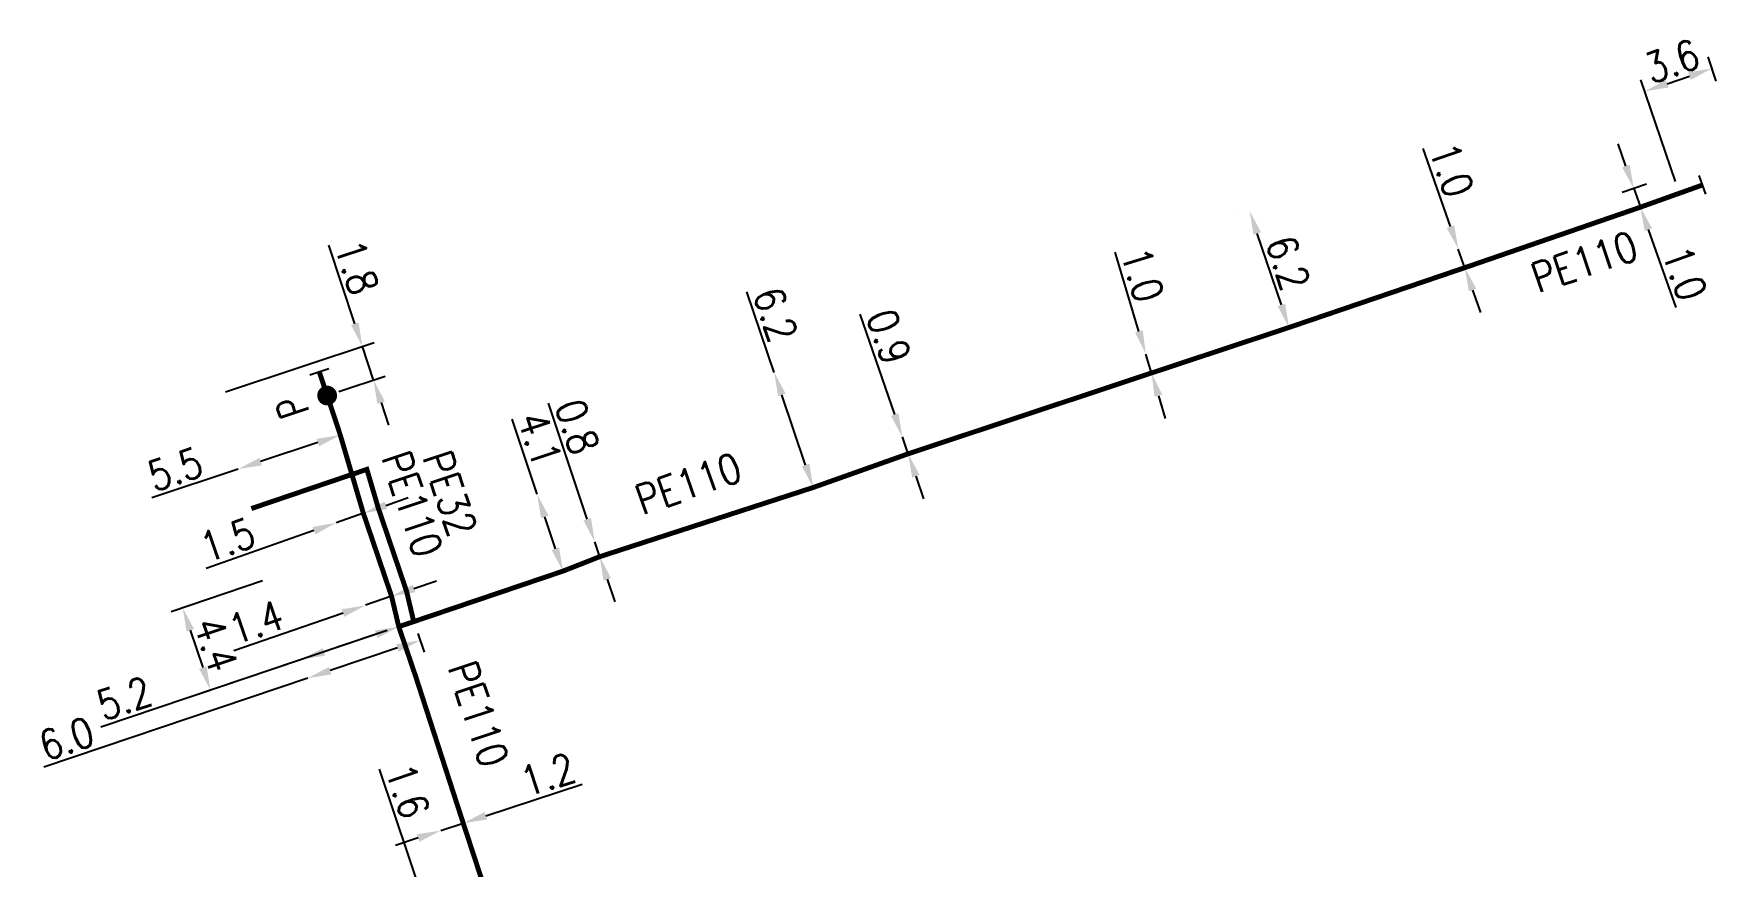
# Model space of a CAD drawing. Header units: millimetres. Extents: x 100882 to 102000, y 121995 to 123000.
# Drawn here: x 101587 to 101672.4, y 122140.4 to 122182.6 of the extents above; entities that cross this region are included whole.
import ezdxf
from ezdxf.enums import TextEntityAlignment as Align

# ---------------------------------------------------------------- set-up
doc = ezdxf.new("R2010")
doc.units = ezdxf.units.MM
doc.header["$PDMODE"] = 34
doc.linetypes.add('L_25_PE', pattern=[2000, 1000, 1000])
doc.layers.get('0').update_dxf_attribs({"linetype": 'CONTINUOUS'})
doc.layers.get('DEFPOINTS').update_dxf_attribs({"linetype": 'CONTINUOUS'})
for name, color, linetype in [('L_150', 1, 'CONTINUOUS'), ('L_300', 7, 'CONTINUOUS'), ('L_340', 7, 'CONTINUOUS')]:
    doc.layers.add(name, color=color, linetype=linetype)
doc.styles.add('G_ROMANS', font='ROMANS.SHX', dxfattribs={"width": 0.75})
doc.styles.get("Standard").update_dxf_attribs({"font": 'romans.shx', "width": 0.85})
doc.dimstyles.get("Standard").update_dxf_attribs({"dimtxt": 1.5, "dimasz": 1.2, "dimexe": 0.625, "dimexo": 0.625, "dimgap": 0.25, "dimtad": 1, "dimdec": 1, "dimzin": 0, "dimdsep": 46, "dimtxsty": 'Standard', "dimcen": -0.5, "dimadec": 0, "dimazin": 0, "dimtfac": 1, "dimtdec": 1, "dimtmove": 0, "dimatfit": 3, "dimfxl": 0, "dimtolj": 1, "dimtzin": 0, "dimarcsym": 0})

# ---------------------------------------------------------------- blocks, each defined once
blk = doc.blocks.new('*D119')
at = {"layer": 'DEFPOINTS', "color": 0, "linetype": 'Continuous', "transparency": 16777216}
for p in [(101602.517, 122162.258), (101597.345, 122160.539), (101597.345, 122160.539)]:
    blk.add_point(p, dxfattribs=at)
at = {"layer": 'L_150', "color": 0, "linetype": 'Continuous', "lineweight": -2, "transparency": 16777216}
for p, q in [((101601.378, 122161.88), (101598.484, 122160.917)), ((101597.345, 122160.539), (101592.97, 122159.084))]:
    blk.add_line(p, q, dxfattribs=at)
at = {"layer": 'L_150', "color": 0, "linetype": 'Continuous', "transparency": 16777216}
for points in [[(101601.315, 122162.069), (101601.441, 122161.69), (101602.517, 122162.258)], [(101598.421, 122161.107), (101598.547, 122160.727), (101597.345, 122160.539)]]:
    blk.add_solid(points, dxfattribs=at)
at = {"layer": 'L_150', "color": 0, "linetype": 'Continuous', "transparency": 16777216, "insert": (101594.159, 122160.533), "char_height": 1.5, "attachment_point": 5, "rotation": 18.39049}
blk.add_mtext('\\A1;5.5', dxfattribs=at)
blk = doc.blocks.new('*D120')
at = {"layer": 'DEFPOINTS', "color": 0, "linetype": 'Continuous', "transparency": 16777216}
for p in [(101603.683, 122158.302), (101602.315, 122157.822), (101602.315, 122157.822)]:
    blk.add_point(p, dxfattribs=at)
at = {"layer": 'L_150', "color": 0, "linetype": 'Continuous', "lineweight": -2, "transparency": 16777216}
for p, q in [((101604.815, 122158.7), (101605.948, 122159.098)), ((101603.683, 122158.302), (101602.315, 122157.822)), ((101601.183, 122157.424), (101595.73, 122155.507))]:
    blk.add_line(p, q, dxfattribs=at)
at = {"layer": 'L_150', "color": 0, "linetype": 'Continuous', "transparency": 16777216}
for points in [[(101604.749, 122158.889), (101604.882, 122158.512), (101603.683, 122158.302)], [(101601.117, 122157.612), (101601.25, 122157.235), (101602.315, 122157.822)]]:
    blk.add_solid(points, dxfattribs=at)
at = {"layer": 'L_150', "color": 0, "linetype": 'Continuous', "transparency": 16777216, "insert": (101596.809, 122156.946), "char_height": 1.5, "attachment_point": 5, "rotation": 19.3669}
blk.add_mtext('\\A1;1.5', dxfattribs=at)
blk = doc.blocks.new('*D121')
at = {"layer": 'DEFPOINTS', "color": 0, "linetype": 'Continuous', "transparency": 16777216}
for p in [(101605.111, 122154.103), (101603.788, 122153.645), (101603.788, 122153.645)]:
    blk.add_point(p, dxfattribs=at)
at = {"layer": 'L_150', "color": 0, "linetype": 'Continuous', "lineweight": -2, "transparency": 16777216}
for p, q in [((101606.245, 122154.495), (101607.379, 122154.888)), ((101605.111, 122154.103), (101603.788, 122153.645)), ((101602.654, 122153.253), (101597.132, 122151.341))]:
    blk.add_line(p, q, dxfattribs=at)
at = {"layer": 'L_150', "color": 0, "linetype": 'Continuous', "transparency": 16777216}
for points in [[(101606.18, 122154.684), (101606.311, 122154.306), (101605.111, 122154.103)], [(101602.589, 122153.442), (101602.72, 122153.064), (101603.788, 122153.645)]]:
    blk.add_solid(points, dxfattribs=at)
at = {"layer": 'L_150', "color": 0, "linetype": 'Continuous', "transparency": 16777216, "insert": (101598.246, 122152.785), "char_height": 1.5, "attachment_point": 5, "rotation": 19.0905}
blk.add_mtext('\\A1;1.4', dxfattribs=at)
blk = doc.blocks.new('*D122')
at = {"layer": 'DEFPOINTS', "color": 0, "linetype": 'Continuous', "transparency": 16777216}
for p in [(101603.632, 122166.748), (101596.112, 122164.247), (101601.851, 122164.259)]:
    blk.add_point(p, dxfattribs=at)
at = {"layer": 'L_300', "color": 0, "linetype": 'Continuous', "lineweight": -2, "transparency": 16777216}
for p, q in [((101603.254, 122167.886), (101601.932, 122171.862)), ((101596.705, 122164.445), (101604.225, 122166.945)), ((101604.2, 122165.04), (101603.632, 122166.748)), ((101602.444, 122164.456), (101604.793, 122165.237)), ((101604.579, 122163.901), (101604.957, 122162.762))]:
    blk.add_line(p, q, dxfattribs=at)
at = {"layer": 'L_300', "color": 0, "linetype": 'Continuous', "transparency": 16777216}
for points in [[(101603.443, 122167.95), (101603.064, 122167.823), (101603.632, 122166.748)], [(101604.768, 122163.964), (101604.389, 122163.838), (101604.2, 122165.04)]]:
    blk.add_solid(points, dxfattribs=at)
at = {"layer": 'L_300', "color": 0, "linetype": 'Continuous', "transparency": 16777216, "insert": (101603.352, 122170.759), "char_height": 1.5, "attachment_point": 5, "rotation": 288.39049}
blk.add_mtext('\\A1;1.8', dxfattribs=at)
blk = doc.blocks.new('L_340_07')
at = {"color": 0, "linetype": 'Continuous', "const_width": 0.25, "flags": 128}
blk.add_lwpolyline([(0, 0), (1.25, 0)], dxfattribs=at)
at = {"color": 0, "linetype": 'Continuous', "flags": 128}
blk.add_lwpolyline([(1.25, -0.5), (1.25, 0.5)], dxfattribs=at)
at = {"color": 0, "linetype": 'Continuous', "style": 'G_ROMANS', "width": 0.75, "flags": 3}
for tag, p in [('DEF_LEG', (0.723, -3.465)), ('DEF_COUP', (0.723, -5.965)), ('DEF_TYPE', (0.723, -8.465))]:
    blk.add_attdef(tag, text='', height=1.2, dxfattribs=at).set_placement(p, align=Align.MIDDLE)
blk = doc.blocks.new('L_300_12')
at = {"color": 0, "linetype": 'Continuous', "const_width": 0.497, "flags": 128}
blk.add_lwpolyline([(-0.252, 0, 1), (0.252, 0, 1)], format="xyb", close=True, dxfattribs=at)
at = {"color": 0, "linetype": 'Continuous', "style": 'G_ROMANS', "width": 0.75}
blk.add_text('P', height=1.5, dxfattribs=at).set_placement((0, 1.85), align=Align.MIDDLE)
at = {"color": 0, "linetype": 'Continuous', "style": 'G_ROMANS', "width": 0.75, "flags": 3}
for tag, p in [('DEF_LEG', (0, -5)), ('DEF_COUP', (0, -7.5)), ('DEF_TYPE', (0, -10))]:
    blk.add_attdef(tag, text='', height=1.2, dxfattribs=at).set_placement(p, align=Align.MIDDLE)
blk = doc.blocks.new('*D278')
at = {"layer": 'DEFPOINTS', "color": 0, "linetype": 'Continuous', "transparency": 16777216}
for p in [(101667.992, 122174.733), (101669.218, 122175.166), (101668.325, 122173.79)]:
    blk.add_point(p, dxfattribs=at)
at = {"layer": 'L_150', "color": 0, "linetype": 'Continuous', "lineweight": -2, "transparency": 16777216}
for p, q in [((101667.593, 122175.865), (101667.193, 122176.996)), ((101668.629, 122174.958), (101667.403, 122174.525)), ((101667.992, 122174.733), (101668.325, 122173.79)), ((101668.724, 122172.659), (101670.119, 122168.708))]:
    blk.add_line(p, q, dxfattribs=at)
at = {"layer": 'L_150', "color": 0, "linetype": 'Continuous', "transparency": 16777216}
for points in [[(101667.781, 122175.931), (101667.404, 122175.798), (101667.992, 122174.733)], [(101668.913, 122172.725), (101668.536, 122172.592), (101668.325, 122173.79)]]:
    blk.add_solid(points, dxfattribs=at)
at = {"layer": 'L_150', "color": 0, "linetype": 'Continuous', "transparency": 16777216, "insert": (101670.564, 122170.451), "char_height": 1.5, "attachment_point": 5, "rotation": 289.44103}
blk.add_mtext('\\A1;1.0', dxfattribs=at)
blk = doc.blocks.new('*D279')
at = {"layer": 'DEFPOINTS', "color": 0, "linetype": 'Continuous', "transparency": 16777216}
for p in [(101659.105, 122171.673), (101659.105, 122171.673), (101659.435, 122170.729)]:
    blk.add_point(p, dxfattribs=at)
at = {"layer": 'L_150', "color": 0, "linetype": 'Continuous', "lineweight": -2, "transparency": 16777216}
for p, q in [((101658.709, 122172.805), (101657.326, 122176.76)), ((101659.435, 122170.729), (101659.105, 122171.673)), ((101658.845, 122170.522), (101658.845, 122170.522)), ((101659.831, 122169.596), (101660.227, 122168.463))]:
    blk.add_line(p, q, dxfattribs=at)
at = {"layer": 'L_150', "color": 0, "linetype": 'Continuous', "transparency": 16777216}
for points in [[(101658.898, 122172.871), (101658.52, 122172.739), (101659.105, 122171.673)], [(101660.02, 122169.662), (101659.642, 122169.53), (101659.435, 122170.729)]]:
    blk.add_solid(points, dxfattribs=at)
at = {"layer": 'L_150', "color": 0, "linetype": 'Continuous', "transparency": 16777216, "insert": (101658.764, 122175.679), "char_height": 1.5, "attachment_point": 5, "rotation": 289.26876}
blk.add_mtext('\\A1;1.0', dxfattribs=at)
blk = doc.blocks.new('*D280')
at = {"layer": 'DEFPOINTS', "color": 0, "linetype": 'Continuous', "transparency": 16777216}
for p in [(101648.545, 122173.596), (101648.545, 122173.596), (101650.538, 122167.704)]:
    blk.add_point(p, dxfattribs=at)
at = {"layer": 'L_150', "color": 0, "linetype": 'Continuous', "lineweight": -2, "transparency": 16777216}
for p, q in [((101647.953, 122173.396), (101647.953, 122173.396)), ((101650.153, 122168.841), (101648.93, 122172.46)), ((101649.945, 122167.504), (101649.945, 122167.504))]:
    blk.add_line(p, q, dxfattribs=at)
at = {"layer": 'L_150', "color": 0, "linetype": 'Continuous', "transparency": 16777216}
for points in [[(101649.119, 122172.524), (101648.74, 122172.396), (101648.545, 122173.596)], [(101650.343, 122168.905), (101649.964, 122168.777), (101650.538, 122167.704)]]:
    blk.add_solid(points, dxfattribs=at)
at = {"layer": 'L_150', "color": 0, "linetype": 'Continuous', "transparency": 16777216, "insert": (101650.489, 122170.971), "char_height": 1.5, "attachment_point": 5, "rotation": 288.67912}
blk.add_mtext('\\A1;6.2', dxfattribs=at)
blk = doc.blocks.new('*D281')
at = {"layer": 'DEFPOINTS', "color": 0, "linetype": 'Continuous', "transparency": 16777216}
for p in [(101643.29, 122166.358), (101643.29, 122166.358), (101643.579, 122165.401)]:
    blk.add_point(p, dxfattribs=at)
at = {"layer": 'L_150', "color": 0, "linetype": 'Continuous', "lineweight": -2, "transparency": 16777216}
for p, q in [((101642.943, 122167.507), (101641.73, 122171.517)), ((101643.579, 122165.401), (101643.29, 122166.358)), ((101643.888, 122166.539), (101643.888, 122166.539)), ((101644.178, 122165.582), (101644.178, 122165.582)), ((101643.927, 122164.252), (101644.274, 122163.104))]:
    blk.add_line(p, q, dxfattribs=at)
at = {"layer": 'L_150', "color": 0, "linetype": 'Continuous', "transparency": 16777216}
for points in [[(101643.134, 122167.565), (101642.751, 122167.449), (101643.29, 122166.358)], [(101644.118, 122164.31), (101643.735, 122164.194), (101643.579, 122165.401)]]:
    blk.add_solid(points, dxfattribs=at)
at = {"layer": 'L_150', "color": 0, "linetype": 'Continuous', "transparency": 16777216, "insert": (101643.12, 122170.375), "char_height": 1.5, "attachment_point": 5, "rotation": 286.82561}
blk.add_mtext('\\A1;1.0', dxfattribs=at)
blk = doc.blocks.new('*D282')
at = {"layer": 'DEFPOINTS', "color": 0, "linetype": 'Continuous', "transparency": 16777216}
for p in [(101630.968, 122162.162), (101630.968, 122162.162), (101631.261, 122161.311)]:
    blk.add_point(p, dxfattribs=at)
at = {"layer": 'L_150', "color": 0, "linetype": 'Continuous', "lineweight": -2, "transparency": 16777216}
for p, q in [((101630.578, 122163.297), (101628.832, 122168.382)), ((101631.261, 122161.311), (101630.968, 122162.162)), ((101631.65, 122160.176), (101632.04, 122159.041))]:
    blk.add_line(p, q, dxfattribs=at)
at = {"layer": 'L_150', "color": 0, "linetype": 'Continuous', "transparency": 16777216}
for points in [[(101630.768, 122163.362), (101630.389, 122163.232), (101630.968, 122162.162)], [(101631.84, 122160.241), (101631.461, 122160.111), (101631.261, 122161.311)]]:
    blk.add_solid(points, dxfattribs=at)
at = {"layer": 'L_150', "color": 0, "linetype": 'Continuous', "transparency": 16777216, "insert": (101630.283, 122167.236), "char_height": 1.5, "attachment_point": 5, "rotation": 288.95629}
blk.add_mtext('\\A1;0.9', dxfattribs=at)
blk = doc.blocks.new('*D283')
at = {"layer": 'DEFPOINTS', "color": 0, "linetype": 'Continuous', "transparency": 16777216}
for p in [(101624.48, 122165.432), (101624.48, 122165.432), (101626.454, 122159.607)]:
    blk.add_point(p, dxfattribs=at)
at = {"layer": 'L_150', "color": 0, "linetype": 'Continuous', "lineweight": -2, "transparency": 16777216}
for p, q in [((101624.48, 122165.432), (101623.096, 122169.515)), ((101626.069, 122160.744), (101624.865, 122164.295))]:
    blk.add_line(p, q, dxfattribs=at)
at = {"layer": 'L_150', "color": 0, "linetype": 'Continuous', "transparency": 16777216}
for points in [[(101625.055, 122164.36), (101624.676, 122164.231), (101624.48, 122165.432)], [(101626.258, 122160.808), (101625.88, 122160.68), (101626.454, 122159.607)]]:
    blk.add_solid(points, dxfattribs=at)
at = {"layer": 'L_150', "color": 0, "linetype": 'Continuous', "transparency": 16777216, "insert": (101624.543, 122168.363), "char_height": 1.5, "attachment_point": 5, "rotation": 288.72309}
blk.add_mtext('\\A1;6.2', dxfattribs=at)
blk = doc.blocks.new('*D284')
at = {"layer": 'DEFPOINTS', "color": 0, "linetype": 'Continuous', "transparency": 16777216}
for p in [(101671.948, 122180.811), (101672.367, 122179.58), (101670.297, 122174.495)]:
    blk.add_point(p, dxfattribs=at)
at = {"layer": 'L_340', "color": 0, "linetype": 'Continuous', "lineweight": -2, "transparency": 16777216}
for p, q in [((101672.165, 122180.172), (101671.746, 122181.402)), ((101669.677, 122180.037), (101670.812, 122180.424)), ((101670.096, 122175.087), (101668.339, 122180.241))]:
    blk.add_line(p, q, dxfattribs=at)
at = {"layer": 'L_340', "color": 0, "linetype": 'Continuous', "transparency": 16777216}
for points in [[(101670.747, 122180.613), (101670.876, 122180.234), (101671.948, 122180.811)], [(101669.612, 122180.226), (101669.741, 122179.848), (101668.541, 122179.65)]]:
    blk.add_solid(points, dxfattribs=at)
at = {"layer": 'L_340', "color": 0, "linetype": 'Continuous', "transparency": 16777216, "insert": (101669.922, 122181.177), "char_height": 1.5, "attachment_point": 5, "rotation": 18.81418}
blk.add_mtext('\\A1;3.6', dxfattribs=at)
blk = doc.blocks.new('*D285')
at = {"layer": 'DEFPOINTS', "color": 0, "linetype": 'Continuous', "transparency": 16777216}
for p in [(101612.485, 122159.262), (101612.485, 122159.262), (101613.783, 122155.373)]:
    blk.add_point(p, dxfattribs=at)
at = {"layer": 'L_150', "color": 0, "linetype": 'Continuous', "lineweight": -2, "transparency": 16777216}
for p, q in [((101612.485, 122159.262), (101611.217, 122163.063)), ((101613.403, 122156.511), (101612.865, 122158.124)), ((101614.375, 122155.571), (101614.375, 122155.571))]:
    blk.add_line(p, q, dxfattribs=at)
at = {"layer": 'L_150', "color": 0, "linetype": 'Continuous', "transparency": 16777216}
for points in [[(101613.054, 122158.187), (101612.675, 122158.061), (101612.485, 122159.262)], [(101613.592, 122156.574), (101613.213, 122156.448), (101613.783, 122155.373)]]:
    blk.add_solid(points, dxfattribs=at)
at = {"layer": 'L_150', "color": 0, "linetype": 'Continuous', "transparency": 16777216, "insert": (101612.61, 122162.048), "char_height": 1.5, "attachment_point": 5, "rotation": 288.45035}
blk.add_mtext('\\A1;4.1', dxfattribs=at)
blk = doc.blocks.new('*D286')
at = {"layer": 'DEFPOINTS', "color": 0, "linetype": 'Continuous', "transparency": 16777216}
for p in [(101607.599, 122142.245), (101607.599, 122142.245), (101608.739, 122142.619)]:
    blk.add_point(p, dxfattribs=at)
at = {"layer": 'L_150', "color": 0, "linetype": 'Continuous', "lineweight": -2, "transparency": 16777216}
for p, q in [((101609.879, 122142.993), (101614.753, 122144.591)), ((101607.599, 122142.245), (101608.739, 122142.619)), ((101606.459, 122141.871), (101605.318, 122141.497))]:
    blk.add_line(p, q, dxfattribs=at)
at = {"layer": 'L_150', "color": 0, "linetype": 'Continuous', "transparency": 16777216}
for points in [[(101609.817, 122143.183), (101609.942, 122142.803), (101608.739, 122142.619)], [(101606.396, 122142.061), (101606.521, 122141.681), (101607.599, 122142.245)]]:
    blk.add_solid(points, dxfattribs=at)
at = {"layer": 'L_150', "color": 0, "linetype": 'Continuous', "transparency": 16777216, "insert": (101613.021, 122145.076), "char_height": 1.5, "attachment_point": 5, "rotation": 18.15971}
blk.add_mtext('\\A1;1.2', dxfattribs=at)
blk = doc.blocks.new('*D287')
at = {"layer": 'DEFPOINTS', "color": 0, "linetype": 'Continuous', "transparency": 16777216}
for p in [(101607.15, 122137.493), (101607.15, 122137.493), (101607.661, 122135.977)]:
    blk.add_point(p, dxfattribs=at)
at = {"layer": 'L_150', "color": 0, "linetype": 'Continuous', "lineweight": -2, "transparency": 16777216}
for p, q in [((101606.766, 122138.63), (101604.498, 122145.349)), ((101607.742, 122137.693), (101607.742, 122137.693)), ((101607.661, 122135.977), (101607.15, 122137.493)), ((101608.253, 122136.177), (101608.253, 122136.177)), ((101608.045, 122134.84), (101608.429, 122133.703))]:
    blk.add_line(p, q, dxfattribs=at)
at = {"layer": 'L_150', "color": 0, "linetype": 'Continuous', "transparency": 16777216}
for points in [[(101606.955, 122138.694), (101606.576, 122138.566), (101607.15, 122137.493)], [(101608.234, 122134.904), (101607.855, 122134.776), (101607.661, 122135.977)]]:
    blk.add_solid(points, dxfattribs=at)
at = {"layer": 'L_150', "color": 0, "linetype": 'Continuous', "transparency": 16777216, "insert": (101605.924, 122144.253), "char_height": 1.5, "attachment_point": 5, "rotation": 288.64667}
blk.add_mtext('\\A1;1.6', dxfattribs=at)
blk = doc.blocks.new('*D326')
at = {"layer": 'DEFPOINTS', "color": 0, "linetype": 'Continuous', "transparency": 16777216}
for p in [(101599.178, 122155.085), (101605.476, 122152.563), (101595.943, 122149.353)]:
    blk.add_point(p, dxfattribs=at)
at = {"layer": 'L_150', "color": 0, "linetype": 'Continuous', "lineweight": -2, "transparency": 16777216}
for p, q in [((101598.586, 122154.886), (101593.947, 122153.323)), ((101594.922, 122152.385), (101595.56, 122150.49)), ((101604.884, 122152.364), (101595.351, 122149.153))]:
    blk.add_line(p, q, dxfattribs=at)
at = {"layer": 'L_150', "color": 0, "linetype": 'Continuous', "transparency": 16777216}
for points in [[(101595.112, 122152.449), (101594.733, 122152.321), (101594.539, 122153.523)], [(101595.75, 122150.554), (101595.371, 122150.426), (101595.943, 122149.353)]]:
    blk.add_solid(points, dxfattribs=at)
at = {"layer": 'L_150', "color": 0, "linetype": 'Continuous', "transparency": 16777216, "insert": (101596.22, 122151.664), "char_height": 1.5, "attachment_point": 5, "rotation": 288.61432}
blk.add_mtext('\\A1;4.4', dxfattribs=at)
blk = doc.blocks.new('*D598')
at = {"layer": 'DEFPOINTS', "color": 0, "linetype": 'Continuous', "transparency": 16777216}
for p in [(101605.476, 122152.563), (101600.548, 122150.904), (101600.548, 122150.904)]:
    blk.add_point(p, dxfattribs=at)
at = {"layer": 'L_150', "color": 0, "linetype": 'Continuous', "lineweight": -2, "transparency": 16777216}
for p, q in [((101604.339, 122152.18), (101601.685, 122151.287)), ((101600.548, 122150.904), (101590.399, 122147.485))]:
    blk.add_line(p, q, dxfattribs=at)
at = {"layer": 'L_150', "color": 0, "linetype": 'Continuous', "transparency": 16777216}
for points in [[(101604.275, 122152.37), (101604.402, 122151.991), (101605.476, 122152.563)], [(101601.621, 122151.476), (101601.749, 122151.097), (101600.548, 122150.904)]]:
    blk.add_solid(points, dxfattribs=at)
at = {"layer": 'L_150', "color": 0, "linetype": 'Continuous', "transparency": 16777216, "insert": (101591.583, 122148.939), "char_height": 1.5, "attachment_point": 5, "rotation": 18.61432}
blk.add_mtext('\\A1;5.2', dxfattribs=at)
blk = doc.blocks.new('*D599')
at = {"layer": 'DEFPOINTS', "color": 0, "linetype": 'Continuous', "transparency": 16777216}
for p in [(101606.234, 122152.82), (101600.867, 122149.956), (101600.867, 122149.956)]:
    blk.add_point(p, dxfattribs=at)
at = {"layer": 'L_150', "color": 0, "linetype": 'Continuous', "lineweight": -2, "transparency": 16777216}
for p, q in [((101606.433, 122152.227), (101606.753, 122151.279)), ((101605.416, 122151.488), (101602.005, 122150.339)), ((101600.867, 122149.956), (101587.504, 122145.455))]:
    blk.add_line(p, q, dxfattribs=at)
at = {"layer": 'L_150', "color": 0, "linetype": 'Continuous', "transparency": 16777216}
for points in [[(101605.352, 122151.678), (101605.48, 122151.299), (101606.553, 122151.871)], [(101601.941, 122150.528), (101602.068, 122150.149), (101600.867, 122149.956)]]:
    blk.add_solid(points, dxfattribs=at)
at = {"layer": 'L_150', "color": 0, "linetype": 'Continuous', "transparency": 16777216, "insert": (101588.659, 122146.899), "char_height": 1.5, "attachment_point": 5, "rotation": 18.61432}
blk.add_mtext('\\A1;6.0', dxfattribs=at)
blk = doc.blocks.new('*D600')
at = {"layer": 'DEFPOINTS', "color": 0, "linetype": 'Continuous', "transparency": 16777216}
for p in [(101615.394, 122156.863), (101615.394, 122156.863), (101615.647, 122156.105)]:
    blk.add_point(p, dxfattribs=at)
at = {"layer": 'L_150', "color": 0, "linetype": 'Continuous', "lineweight": -2, "transparency": 16777216}
for p, q in [((101615.014, 122158.002), (101613.056, 122163.869)), ((101615.647, 122156.105), (101615.394, 122156.863)), ((101616.027, 122154.966), (101616.406, 122153.828))]:
    blk.add_line(p, q, dxfattribs=at)
at = {"layer": 'L_150', "color": 0, "linetype": 'Continuous', "transparency": 16777216}
for points in [[(101615.204, 122158.065), (101614.824, 122157.938), (101615.394, 122156.863)], [(101616.216, 122155.029), (101615.837, 122154.903), (101615.647, 122156.105)]]:
    blk.add_solid(points, dxfattribs=at)
at = {"layer": 'L_150', "color": 0, "linetype": 'Continuous', "transparency": 16777216, "insert": (101614.507, 122162.681), "char_height": 1.5, "attachment_point": 5, "rotation": 288.45035}
blk.add_mtext('\\A1;0.8', dxfattribs=at)

msp = doc.modelspace()

# ---------------------------------------------------------------- linework, layer by layer
at = {"layer": 'L_150', "linetype": 'L_25_PE', "const_width": 0.25, "flags": 128}
for points in [[(101605.476, 122152.563), (101606.234, 122152.82), (101613.783, 122155.373), (101615.647, 122156.105), (101626.454, 122159.607), (101631.261, 122161.311), (101643.579, 122165.401), (101650.538, 122167.704), (101659.435, 122170.729), (101668.325, 122173.79), (101670.297, 122174.495), (101670.297, 122174.495)], [(101606.234, 122152.82), (101606.234, 122152.82), (101606.234, 122152.82), (101606.234, 122152.82), (101605.869, 122154.359), (101604.441, 122158.559), (101603.862, 122160.523), (101598.014, 122158.541)]]:
    msp.add_lwpolyline(points, dxfattribs=at)
msp.add_lwpolyline([(101609.913, 122129.097), (101609.913, 122129.097), (101607.542, 122135.862), (101607.661, 122135.977), (101607.661, 122135.977), (101607.661, 122135.977), (101607.661, 122135.977, 0.155997), (101609.695, 122139.705), (101609.695, 122139.705), (101608.739, 122142.619), (101608.739, 122142.619), (101608.739, 122142.619), (101606.334, 122150.038), (101605.476, 122152.563), (101605.476, 122152.563), (101605.476, 122152.563), (101605.476, 122152.563), (101605.111, 122154.103), (101603.683, 122158.302), (101602.517, 122162.258), (101601.851, 122164.259)], format="xyb", dxfattribs=at)

# ---------------------------------------------------------------- block references
at = {"layer": 'L_300', "rotation": 108.3904932940491}
msp.add_blockref('L_300_12', (101601.851, 122164.259), dxfattribs=at)
at = {"layer": 'L_340'}
for p, rotation in [((101670.297, 122174.495), 19.66044806506169), ((101601.851, 122164.259), 108.3904932939029)]:
    msp.add_blockref('L_340_07', p, dxfattribs=dict(at, rotation=rotation))

# ---------------------------------------------------------------- texts
at = {"layer": 'L_150', "linetype": 'Continuous', "width": 0.85}
for rotation, p in [(18.68957, (101663.142, 122169.439)), (19.23876, (101617.805, 122158.194)), (288.2588, (101607.937, 122150.509))]:
    msp.add_text('PE110', height=1.5, rotation=rotation, dxfattribs=at).set_placement(p)
for s, p in [('PE110', (101606.149, 122158.778)), ('PE32', (101608.063, 122159.301))]:
    msp.add_text(s, height=1.5, rotation=288.37931, dxfattribs=at).set_placement(p, align=Align.MIDDLE)

# ---------------------------------------------------------------- dimensions: what is measured, and where the dimension line sits
at = {"layer": 'L_150', "linetype": 'Continuous'}
for base, p1, p2, angle, picture, middle in [((101659.105, 122171.673), (101659.435, 122170.729), (101659.105, 122171.673), 289.26876, '*D279', (101657.82, 122175.349)), ((101667.992, 122174.733), (101668.325, 122173.79), (101669.218, 122175.166), 289.44103, '*D278', (101669.621, 122170.118)), ((101648.545, 122173.596), (101650.538, 122167.704), (101648.545, 122173.596), 288.67912, '*D280', (101649.542, 122170.65)), ((101643.29, 122166.358), (101643.579, 122165.401), (101643.29, 122166.358), 286.82561, '*D281', (101642.163, 122170.086)), ((101624.48008, 122165.43199), (101626.4542, 122159.60745), (101624.48008, 122165.43199), 288.72309, '*D283', (101623.59563, 122168.04154)), ((101630.968, 122162.162), (101631.261, 122161.311), (101630.968, 122162.162), 288.95629, '*D282', (101629.337, 122166.911)), ((101615.394, 122156.863), (101615.647, 122156.105), (101615.394, 122156.863), 288.45035, '*D600', (101613.558, 122162.365)), ((101612.485, 122159.262), (101613.783, 122155.373), (101612.485, 122159.262), 288.45035, '*D285', (101611.661, 122161.732)), ((101597.345, 122160.539), (101602.517, 122162.258), (101597.345, 122160.539), 18.39049, '*D119', (101594.474, 122159.584)), ((101602.3154, 122157.8215), (101603.6834, 122158.3023), (101602.3154, 122157.8215), 19.3669, '*D120', (101597.1401, 122156.0024)), ((101595.943, 122149.353), (101599.178, 122155.085), (101605.476, 122152.563), 108.61432, '*D326', (101595.272, 122151.345)), ((101603.788, 122153.645), (101605.111, 122154.103), (101603.788, 122153.645), 19.0905, '*D121', (101598.573, 122151.84)), ((101600.867, 122149.956), (101606.234, 122152.82), (101600.867, 122149.956), 18.61432, '*D599', (101588.978, 122145.951)), ((101600.548, 122150.904), (101605.476, 122152.563), (101600.548, 122150.904), 18.61432, '*D598', (101591.902, 122147.991)), ((101607.599, 122142.245), (101608.739, 122142.619), (101607.599, 122142.245), 18.15971, '*D286', (101613.332, 122144.126)), ((101607.15, 122137.493), (101607.661, 122135.977), (101607.15, 122137.493), 288.64667, '*D287', (101604.976, 122143.933))]:
    dim = msp.add_linear_dim(base=base, p1=p1, p2=p2, angle=angle, dimstyle='Standard', dxfattribs=at)
    dim.commit()
    dim.dimension.update_dxf_attribs({"geometry": picture, "text_midpoint": middle, "dimtype": 160})
at = {"layer": 'L_300', "linetype": 'Continuous'}
dim = msp.add_linear_dim(base=(101603.632, 122166.748), p1=(101601.851, 122164.259), p2=(101596.112, 122164.247), angle=288.39049, dimstyle='Standard', dxfattribs=at)
dim.commit()
dim.dimension.update_dxf_attribs({"geometry": '*D122', "text_midpoint": (101602.403, 122170.443), "dimtype": 160})
at = {"layer": 'L_340', "linetype": 'Continuous'}
dim = msp.add_linear_dim(base=(101671.948, 122180.811), p1=(101670.297, 122174.495), p2=(101672.367, 122179.58), angle=198.81418, dimstyle='Standard', dxfattribs=at)
dim.commit()
dim.dimension.update_dxf_attribs({"geometry": '*D284', "text_midpoint": (101670.244, 122180.23), "dimtype": 160})

doc.saveas('drawing.dxf')
